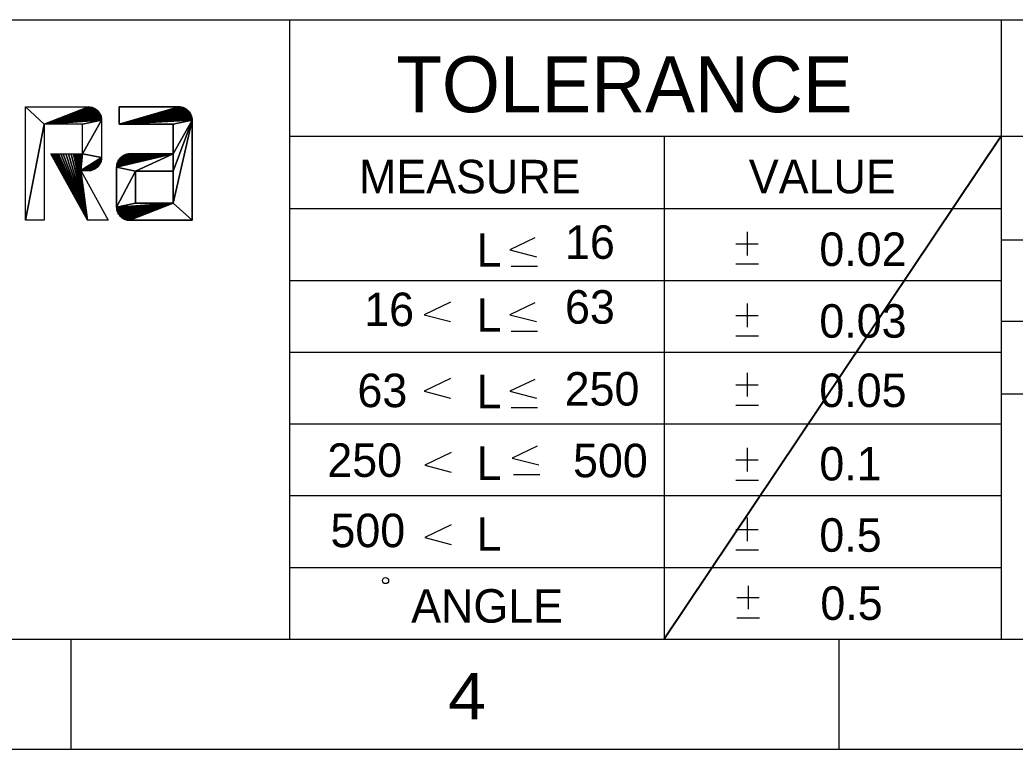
# Model space of a CAD drawing. Header units: millimetres. Extents: x 31 to 895, y 298 to 910.
# Drawn here: x 575.4 to 674.1, y 305.4 to 377.7 of the extents above; entities that cross this region are included whole.
import ezdxf

# ---------------------------------------------------------------- set-up
doc = ezdxf.new("R2010")
doc.units = ezdxf.units.MM
doc.styles.add('SLDTEXTSTYLE0', font='TXT', dxfattribs={"width": 1.1})
doc.styles.add('SLDTEXTSTYLE2', font='TXT')

# ---------------------------------------------------------------- blocks, each defined once
blk = doc.blocks.new('SW_NOTE_0_26')
at = {"color": 0, "linetype": 'Continuous', "lineweight": 18, "insert": (0, 9.85), "char_height": 7.64, "attachment_point": 1, "style": 'SLDTEXTSTYLE0'}
blk.add_mtext('4', dxfattribs=at)
blk = doc.blocks.new('SW_NOTE_0_52')
at = {"color": 0, "linetype": 'Continuous', "lineweight": 18, "insert": (0, 7.14), "char_height": 5.538, "attachment_point": 1, "style": 'SLDTEXTSTYLE2'}
blk.add_mtext('500', dxfattribs=at)
blk = doc.blocks.new('SW_NOTE_0_53')
at = {"color": 0, "linetype": 'Continuous', "lineweight": 18, "insert": (0, 7.14), "char_height": 5.538, "attachment_point": 1, "style": 'SLDTEXTSTYLE2'}
blk.add_mtext('250', dxfattribs=at)
blk = doc.blocks.new('SW_NOTE_0_54')
at = {"color": 0, "linetype": 'Continuous', "lineweight": 18, "insert": (0, 7.14), "char_height": 5.538, "attachment_point": 1, "style": 'SLDTEXTSTYLE2'}
blk.add_mtext('250', dxfattribs=at)
blk = doc.blocks.new('SW_NOTE_0_55')
at = {"color": 0, "linetype": 'Continuous', "lineweight": 18, "insert": (0, 7.14), "char_height": 5.538, "attachment_point": 1, "style": 'SLDTEXTSTYLE2'}
blk.add_mtext('63', dxfattribs=at)
blk = doc.blocks.new('SW_NOTE_0_56')
at = {"color": 0, "linetype": 'Continuous', "lineweight": 18, "insert": (0, 7.14), "char_height": 5.538, "attachment_point": 1, "style": 'SLDTEXTSTYLE2'}
blk.add_mtext('63', dxfattribs=at)
blk = doc.blocks.new('SW_NOTE_0_57')
at = {"color": 0, "linetype": 'Continuous', "lineweight": 18, "insert": (0, 7.14), "char_height": 5.538, "attachment_point": 1, "style": 'SLDTEXTSTYLE2'}
blk.add_mtext('16', dxfattribs=at)
blk = doc.blocks.new('SW_NOTE_0_58')
at = {"color": 0, "linetype": 'Continuous', "lineweight": 18, "insert": (0, 7.14), "char_height": 5.54, "attachment_point": 1, "style": 'SLDTEXTSTYLE2'}
blk.add_mtext('L', dxfattribs=at)
blk = doc.blocks.new('SW_NOTE_0_59')
at = {"color": 0, "linetype": 'Continuous', "lineweight": 18, "insert": (0, 7.14), "char_height": 5.538, "attachment_point": 1, "style": 'SLDTEXTSTYLE2'}
blk.add_mtext('16', dxfattribs=at)
blk = doc.blocks.new('SW_NOTE_0_60')
at = {"color": 0, "linetype": 'Continuous', "lineweight": 18, "insert": (0, 7.14), "char_height": 5.54, "attachment_point": 1, "style": 'SLDTEXTSTYLE2'}
blk.add_mtext('L', dxfattribs=at)
blk = doc.blocks.new('SW_NOTE_0_61')
at = {"color": 0, "linetype": 'Continuous', "lineweight": 18, "insert": (0, 7.14), "char_height": 5.538, "attachment_point": 1, "style": 'SLDTEXTSTYLE2'}
blk.add_mtext('VALUE', dxfattribs=at)
blk = doc.blocks.new('SW_NOTE_0_62')
at = {"color": 0, "linetype": 'Continuous', "lineweight": 18, "insert": (0, 7.14), "char_height": 5.538, "attachment_point": 1, "style": 'SLDTEXTSTYLE2'}
blk.add_mtext('500', dxfattribs=at)
blk = doc.blocks.new('SW_NOTE_0_63')
at = {"color": 0, "linetype": 'Continuous', "lineweight": 18, "insert": (0, 7.14), "char_height": 5.538, "attachment_point": 1, "style": 'SLDTEXTSTYLE2'}
blk.add_mtext('ANGLE', dxfattribs=at)
blk = doc.blocks.new('SW_NOTE_0_64')
at = {"color": 0, "linetype": 'Continuous', "lineweight": 18, "insert": (0, 7.14), "char_height": 5.538, "attachment_point": 1, "style": 'SLDTEXTSTYLE2'}
blk.add_mtext('MEASURE', dxfattribs=at)
blk = doc.blocks.new('SW_NOTE_0_65')
at = {"color": 0, "linetype": 'Continuous', "lineweight": 18, "insert": (0, 11.9), "char_height": 9.23, "attachment_point": 1, "style": 'SLDTEXTSTYLE2'}
blk.add_mtext('TOLERANCE', dxfattribs=at)
blk = doc.blocks.new('SW_NOTE_0_72')
at = {"color": 0, "linetype": 'Continuous', "lineweight": 18, "insert": (0, 7.14), "char_height": 5.54, "attachment_point": 1, "style": 'SLDTEXTSTYLE2'}
blk.add_mtext('L', dxfattribs=at)
blk = doc.blocks.new('SW_NOTE_0_73')
at = {"color": 0, "linetype": 'Continuous', "lineweight": 18, "insert": (0, 7.14), "char_height": 5.54, "attachment_point": 1, "style": 'SLDTEXTSTYLE2'}
blk.add_mtext('L', dxfattribs=at)
blk = doc.blocks.new('SW_NOTE_0_74')
at = {"color": 0, "linetype": 'Continuous', "lineweight": 18, "insert": (0, 7.14), "char_height": 5.54, "attachment_point": 1, "style": 'SLDTEXTSTYLE2'}
blk.add_mtext('L', dxfattribs=at)
blk = doc.blocks.new('SW_NOTE_0_75')
at = {"color": 0, "linetype": 'Continuous', "lineweight": 18, "insert": (0, 7.14), "char_height": 5.538, "attachment_point": 1, "style": 'SLDTEXTSTYLE2'}
blk.add_mtext('0.5', dxfattribs=at)
blk = doc.blocks.new('SW_NOTE_0_76')
at = {"color": 0, "linetype": 'Continuous', "lineweight": 18, "insert": (0, 7.14), "char_height": 5.538, "attachment_point": 1, "style": 'SLDTEXTSTYLE2'}
blk.add_mtext('0.5', dxfattribs=at)
blk = doc.blocks.new('SW_NOTE_0_77')
at = {"color": 0, "linetype": 'Continuous', "lineweight": 18, "insert": (0, 7.14), "char_height": 5.538, "attachment_point": 1, "style": 'SLDTEXTSTYLE2'}
blk.add_mtext('0.1', dxfattribs=at)
blk = doc.blocks.new('SW_NOTE_0_78')
at = {"color": 0, "linetype": 'Continuous', "lineweight": 18, "insert": (0, 7.14), "char_height": 5.538, "attachment_point": 1, "style": 'SLDTEXTSTYLE2'}
blk.add_mtext('0.05', dxfattribs=at)
blk = doc.blocks.new('SW_NOTE_0_79')
at = {"color": 0, "linetype": 'Continuous', "lineweight": 18, "insert": (0, 7.14), "char_height": 5.538, "attachment_point": 1, "style": 'SLDTEXTSTYLE2'}
blk.add_mtext('0.03', dxfattribs=at)
blk = doc.blocks.new('SW_NOTE_0_80')
at = {"color": 0, "linetype": 'Continuous', "lineweight": 18, "insert": (0, 7.14), "char_height": 5.538, "attachment_point": 1, "style": 'SLDTEXTSTYLE2'}
blk.add_mtext('0.02', dxfattribs=at)
blk = doc.blocks.new('2013 Tempates-1')
at = {"color": 179, "linetype": 'Continuous', "lineweight": 18}
for p, q in [((788.33, 132.67), (1411.32, 132.67)), ((951.41, 132.67), (951.41, 30.31)), ((1069.09, 132.67), (1069.09, 30.31)), ((910.9, 115.43), (907.76, 118.28)), ((907.76, 118.28), (918.18, 118.28)), ((907.76, 99.54), (907.76, 118.28)), ((907.76, 118.28), (910.9, 115.43)), ((910.9, 115.43), (918.18, 118.28)), ((918.18, 118.28), (910.9, 115.43)), ((910.9, 115.43), (918.4, 118.27)), ((918.4, 118.27), (910.9, 115.43)), ((910.9, 115.43), (918.62, 118.24)), ((918.62, 118.24), (910.9, 115.43)), ((910.9, 115.43), (918.83, 118.18)), ((918.83, 118.18), (910.9, 115.43)), ((910.9, 115.43), (919.03, 118.11)), ((919.03, 118.11), (910.9, 115.43)), ((910.9, 115.43), (919.22, 118.02)), ((919.22, 118.02), (910.9, 115.43)), ((910.9, 115.43), (919.4, 117.91)), ((919.4, 117.91), (910.9, 115.43)), ((910.9, 115.43), (919.57, 117.78)), ((919.57, 117.78), (910.9, 115.43)), ((910.9, 115.43), (919.72, 117.64)), ((919.72, 117.64), (910.9, 115.43)), ((910.9, 115.43), (919.86, 117.49)), ((919.86, 117.49), (910.9, 115.43)), ((910.9, 115.43), (919.99, 117.32)), ((919.99, 117.32), (910.9, 115.43)), ((910.9, 115.43), (920.1, 117.14)), ((920.1, 117.14), (910.9, 115.43)), ((910.9, 115.43), (920.19, 116.95)), ((920.19, 116.95), (910.9, 115.43)), ((918.18, 118.28), (918.4, 118.27)), ((918.4, 118.27), (918.62, 118.24)), ((918.62, 118.24), (918.83, 118.18)), ((918.83, 118.18), (919.03, 118.11)), ((919.03, 118.11), (919.22, 118.02)), ((919.22, 118.02), (919.4, 117.91)), ((919.4, 117.91), (919.57, 117.78)), ((919.57, 117.78), (919.72, 117.64)), ((919.72, 117.64), (919.86, 117.49)), ((919.86, 117.49), (919.99, 117.32)), ((919.99, 117.32), (920.1, 117.14)), ((920.1, 117.14), (920.19, 116.95)), ((920.19, 116.95), (920.27, 116.74)), ((923.25, 115.43), (933.15, 118.28)), ((923.25, 115.43), (923.25, 118.28)), ((923.25, 118.28), (933.15, 118.28)), ((933.15, 118.28), (923.25, 115.43)), ((923.25, 115.43), (933.38, 118.27)), ((933.38, 118.27), (923.25, 115.43)), ((923.25, 115.43), (933.59, 118.24)), ((933.59, 118.24), (923.25, 115.43)), ((923.25, 115.43), (933.8, 118.18)), ((933.8, 118.18), (923.25, 115.43)), ((923.25, 115.43), (934, 118.11)), ((934, 118.11), (923.25, 115.43)), ((923.25, 115.43), (934.2, 118.02)), ((934.2, 118.02), (923.25, 115.43)), ((923.25, 115.43), (934.38, 117.91)), ((934.38, 117.91), (923.25, 115.43)), ((923.25, 115.43), (934.54, 117.78)), ((934.54, 117.78), (923.25, 115.43)), ((923.25, 115.43), (934.7, 117.64)), ((934.7, 117.64), (923.25, 115.43)), ((923.25, 115.43), (934.84, 117.49)), ((934.84, 117.49), (923.25, 115.43)), ((923.25, 115.43), (934.97, 117.32)), ((934.97, 117.32), (923.25, 115.43)), ((923.25, 115.43), (935.08, 117.14)), ((935.08, 117.14), (923.25, 115.43)), ((923.25, 115.43), (935.17, 116.95)), ((935.17, 116.95), (923.25, 115.43)), ((933.15, 118.28), (933.38, 118.27)), ((933.38, 118.27), (933.59, 118.24)), ((933.59, 118.24), (933.8, 118.18)), ((933.8, 118.18), (934, 118.11)), ((934, 118.11), (934.2, 118.02)), ((934.2, 118.02), (934.38, 117.91)), ((934.38, 117.91), (934.54, 117.78)), ((934.54, 117.78), (934.7, 117.64)), ((934.7, 117.64), (934.84, 117.49)), ((934.84, 117.49), (934.97, 117.32)), ((934.97, 117.32), (935.08, 117.14)), ((935.08, 117.14), (935.17, 116.95)), ((935.17, 116.95), (935.24, 116.74)), ((910.9, 115.43), (907.76, 99.54)), ((907.76, 99.54), (910.9, 115.43)), ((910.9, 115.43), (920.27, 116.74)), ((920.27, 116.74), (910.9, 115.43)), ((910.9, 115.43), (920.32, 116.54)), ((920.32, 116.54), (910.9, 115.43)), ((910.9, 115.43), (920.35, 116.32)), ((920.35, 116.32), (910.9, 115.43)), ((910.9, 115.43), (920.36, 116.09)), ((920.36, 116.09), (910.9, 115.43)), ((917.23, 115.43), (910.9, 115.43)), ((910.9, 115.43), (910.9, 99.54)), ((920.36, 116.09), (917.23, 115.43)), ((917.23, 115.43), (920.36, 116.09)), ((920.36, 116.09), (917.23, 110.52)), ((917.23, 110.52), (920.36, 116.09)), ((917.23, 110.52), (917.23, 115.43)), ((920.27, 116.74), (920.32, 116.54)), ((920.32, 116.54), (920.35, 116.32)), ((920.35, 116.32), (920.36, 116.09)), ((920.36, 116.09), (920.36, 109.94)), ((923.25, 115.43), (935.24, 116.74)), ((935.24, 116.74), (923.25, 115.43)), ((923.25, 115.43), (935.3, 116.54)), ((935.3, 116.54), (923.25, 115.43)), ((923.25, 115.43), (935.33, 116.32)), ((935.33, 116.32), (923.25, 115.43)), ((935.34, 116.09), (923.25, 115.43)), ((923.25, 115.43), (935.34, 116.09)), ((932.2, 115.43), (923.25, 115.43)), ((935.34, 116.09), (932.2, 115.43)), ((932.2, 115.43), (935.34, 116.09)), ((935.34, 116.09), (932.2, 110.52)), ((932.2, 110.52), (935.34, 116.09)), ((935.34, 116.09), (932.2, 107.67)), ((932.2, 107.67), (935.34, 116.09)), ((935.34, 116.09), (932.2, 102.39)), ((932.2, 102.39), (935.34, 116.09)), ((932.2, 110.52), (932.2, 115.43)), ((935.24, 116.74), (935.3, 116.54)), ((935.3, 116.54), (935.33, 116.32)), ((935.33, 116.32), (935.34, 116.09)), ((935.34, 116.09), (935.34, 99.54)), ((951.41, 113.46), (1264.11, 113.46)), ((1013.37, 113.46), (1013.37, 30.31)), ((918.02, 99.54), (911.95, 110.52)), ((911.95, 110.52), (911.96, 110.52)), ((918.02, 99.54), (911.96, 110.52)), ((911.96, 110.52), (912.01, 110.52)), ((911.96, 110.52), (918.02, 99.54)), ((918.02, 99.54), (912.01, 110.52)), ((912.01, 110.52), (912.08, 110.52)), ((912.01, 110.52), (918.02, 99.54)), ((918.02, 99.54), (912.08, 110.52)), ((912.08, 110.52), (912.19, 110.52)), ((912.08, 110.52), (918.02, 99.54)), ((918.02, 99.54), (912.19, 110.52)), ((912.19, 110.52), (912.31, 110.52)), ((912.19, 110.52), (918.02, 99.54)), ((918.02, 99.54), (912.31, 110.52)), ((912.31, 110.52), (912.5, 110.52)), ((912.31, 110.52), (918.02, 99.54)), ((918.02, 99.54), (912.5, 110.52)), ((912.5, 110.52), (912.73, 110.52)), ((912.5, 110.52), (918.02, 99.54)), ((918.02, 99.54), (912.73, 110.52)), ((912.73, 110.52), (912.97, 110.52)), ((912.73, 110.52), (918.02, 99.54)), ((918.02, 99.54), (912.97, 110.52)), ((912.97, 110.52), (913.24, 110.52)), ((912.97, 110.52), (918.02, 99.54)), ((918.02, 99.54), (913.24, 110.52)), ((913.24, 110.52), (913.63, 110.52)), ((913.24, 110.52), (918.02, 99.54)), ((918.02, 99.54), (913.63, 110.52)), ((913.63, 110.52), (914.04, 110.52)), ((913.63, 110.52), (918.02, 99.54)), ((918.02, 99.54), (914.04, 110.52)), ((914.04, 110.52), (914.47, 110.52)), ((914.04, 110.52), (918.02, 99.54)), ((918.02, 99.54), (914.47, 110.52)), ((914.47, 110.52), (914.89, 110.52)), ((914.47, 110.52), (918.02, 99.54)), ((918.02, 99.54), (914.89, 110.52)), ((914.89, 110.52), (915.31, 110.52)), ((914.89, 110.52), (918.02, 99.54)), ((918.02, 99.54), (915.31, 110.52)), ((915.31, 110.52), (915.72, 110.52)), ((915.31, 110.52), (918.02, 99.54)), ((918.02, 99.54), (915.72, 110.52)), ((915.72, 110.52), (916, 110.52)), ((915.72, 110.52), (918.02, 99.54)), ((918.02, 99.54), (916, 110.52)), ((916, 110.52), (916.27, 110.52)), ((916, 110.52), (918.02, 99.54)), ((918.02, 99.54), (916.27, 110.52)), ((916.27, 110.52), (916.51, 110.52)), ((916.27, 110.52), (918.02, 99.54)), ((916.91, 107.75), (916.51, 110.52)), ((916.51, 110.52), (916.72, 110.52)), ((918.02, 99.54), (916.51, 110.52)), ((916.51, 110.52), (916.91, 107.75)), ((916.51, 110.52), (918.02, 99.54)), ((916.91, 107.75), (916.72, 110.52)), ((916.72, 110.52), (916.87, 110.52)), ((916.72, 110.52), (916.91, 107.75)), ((916.91, 107.75), (916.87, 110.52)), ((916.87, 110.52), (917, 110.52)), ((916.87, 110.52), (916.91, 107.75)), ((916.91, 107.75), (917.23, 110.52)), ((917.23, 110.52), (916.91, 107.75)), ((916.91, 107.75), (917.18, 110.52)), ((917.18, 110.52), (916.91, 107.75)), ((916.91, 107.75), (917.1, 110.52)), ((917.1, 110.52), (916.91, 107.75)), ((916.91, 107.75), (917, 110.52)), ((917, 110.52), (916.91, 107.75)), ((917, 110.52), (917.1, 110.52)), ((917.1, 110.52), (917.18, 110.52)), ((917.18, 110.52), (917.23, 110.52)), ((920.36, 109.94), (917.23, 110.52)), ((917.23, 110.52), (920.36, 109.94)), ((932.2, 110.52), (922.86, 108.33)), ((922.86, 108.33), (932.2, 110.52)), ((932.2, 110.52), (922.87, 108.56)), ((922.87, 108.56), (932.2, 110.52)), ((932.2, 110.52), (922.91, 108.77)), ((922.91, 108.77), (932.2, 110.52)), ((932.2, 110.52), (922.96, 108.98)), ((922.96, 108.98), (932.2, 110.52)), ((932.2, 110.52), (923.03, 109.18)), ((923.03, 109.18), (932.2, 110.52)), ((932.2, 110.52), (923.13, 109.37)), ((923.13, 109.37), (932.2, 110.52)), ((932.2, 110.52), (923.24, 109.56)), ((923.24, 109.56), (932.2, 110.52)), ((932.2, 110.52), (923.36, 109.72)), ((923.36, 109.72), (932.2, 110.52)), ((932.2, 110.52), (923.5, 109.88)), ((923.5, 109.88), (932.2, 110.52)), ((932.2, 110.52), (923.66, 110.02)), ((923.66, 110.02), (932.2, 110.52)), ((932.2, 110.52), (923.83, 110.15)), ((923.83, 110.15), (932.2, 110.52)), ((923.83, 110.15), (924.01, 110.26)), ((932.2, 110.52), (924.01, 110.26)), ((924.01, 110.26), (932.2, 110.52)), ((924.01, 110.26), (924.2, 110.35)), ((932.2, 110.52), (924.2, 110.35)), ((924.2, 110.35), (932.2, 110.52)), ((924.2, 110.35), (924.4, 110.42)), ((932.2, 110.52), (924.4, 110.42)), ((924.4, 110.42), (932.2, 110.52)), ((924.4, 110.42), (924.61, 110.47)), ((932.2, 110.52), (924.61, 110.47)), ((924.61, 110.47), (932.2, 110.52)), ((924.61, 110.47), (924.83, 110.51)), ((924.83, 110.51), (925.05, 110.52)), ((932.2, 110.52), (924.83, 110.51)), ((924.83, 110.51), (932.2, 110.52)), ((925.05, 110.52), (932.2, 110.52)), ((932.2, 110.52), (926, 107.67)), ((926, 107.67), (932.2, 110.52)), ((932.2, 107.67), (932.2, 110.52)), ((932.2, 110.52), (932.2, 107.67)), ((920.36, 109.94), (916.91, 107.75)), ((916.91, 107.75), (920.36, 109.94)), ((916.91, 107.75), (920.35, 109.71)), ((920.35, 109.71), (916.91, 107.75)), ((916.91, 107.75), (920.32, 109.5)), ((920.32, 109.5), (916.91, 107.75)), ((916.91, 107.75), (920.27, 109.29)), ((920.27, 109.29), (916.91, 107.75)), ((916.91, 107.75), (920.19, 109.09)), ((920.19, 109.09), (916.91, 107.75)), ((916.91, 107.75), (920.1, 108.9)), ((920.1, 108.9), (916.91, 107.75)), ((916.91, 107.75), (919.99, 108.72)), ((919.99, 108.72), (916.91, 107.75)), ((919.99, 108.72), (919.86, 108.55)), ((920.1, 108.9), (919.99, 108.72)), ((920.19, 109.09), (920.1, 108.9)), ((920.27, 109.29), (920.19, 109.09)), ((920.32, 109.5), (920.27, 109.29)), ((920.35, 109.71), (920.32, 109.5)), ((920.36, 109.94), (920.35, 109.71)), ((922.87, 108.56), (922.91, 108.77)), ((922.91, 108.77), (922.96, 108.98)), ((922.96, 108.98), (923.03, 109.18)), ((923.03, 109.18), (923.13, 109.37)), ((923.13, 109.37), (923.24, 109.56)), ((923.24, 109.56), (923.36, 109.72)), ((923.36, 109.72), (923.5, 109.88)), ((923.5, 109.88), (923.66, 110.02)), ((923.66, 110.02), (923.83, 110.15)), ((916.91, 107.75), (919.86, 108.55)), ((919.86, 108.55), (916.91, 107.75)), ((916.91, 107.75), (919.72, 108.39)), ((919.72, 108.39), (916.91, 107.75)), ((916.91, 107.75), (919.57, 108.25)), ((919.57, 108.25), (916.91, 107.75)), ((916.91, 107.75), (919.4, 108.12)), ((919.4, 108.12), (916.91, 107.75)), ((916.91, 107.75), (919.22, 108.01)), ((919.22, 108.01), (916.91, 107.75)), ((916.91, 107.75), (919.03, 107.92)), ((919.03, 107.92), (916.91, 107.75)), ((916.91, 107.75), (918.83, 107.85)), ((918.83, 107.85), (916.91, 107.75)), ((916.91, 107.75), (918.62, 107.8)), ((918.62, 107.8), (916.91, 107.75)), ((918.4, 107.76), (916.91, 107.75)), ((916.91, 107.75), (918.4, 107.76)), ((916.91, 107.75), (918.02, 99.54)), ((916.98, 107.75), (916.91, 107.75)), ((916.91, 107.75), (921.46, 99.54)), ((918.02, 99.54), (916.91, 107.75)), ((918.4, 107.76), (916.98, 107.75)), ((916.98, 107.75), (918.4, 107.76)), ((917.05, 107.75), (916.98, 107.75)), ((918.4, 107.76), (917.05, 107.75)), ((917.05, 107.75), (918.4, 107.76)), ((917.14, 107.75), (917.05, 107.75)), ((918.4, 107.76), (917.14, 107.75)), ((917.14, 107.75), (918.4, 107.76)), ((917.22, 107.75), (917.14, 107.75)), ((918.4, 107.76), (917.22, 107.75)), ((917.22, 107.75), (918.4, 107.76)), ((917.32, 107.75), (917.22, 107.75)), ((918.4, 107.76), (917.32, 107.75)), ((917.32, 107.75), (918.4, 107.76)), ((917.41, 107.75), (917.32, 107.75)), ((918.4, 107.76), (917.41, 107.75)), ((917.41, 107.75), (918.4, 107.76)), ((917.55, 107.75), (917.41, 107.75)), ((918.4, 107.76), (917.55, 107.75)), ((917.55, 107.75), (918.4, 107.76)), ((917.69, 107.75), (917.55, 107.75)), ((918.4, 107.76), (917.69, 107.75)), ((917.69, 107.75), (918.4, 107.76)), ((917.77, 107.75), (917.69, 107.75)), ((918.4, 107.76), (917.77, 107.75)), ((917.77, 107.75), (918.4, 107.76)), ((917.86, 107.75), (917.77, 107.75)), ((918.4, 107.76), (917.86, 107.75)), ((917.86, 107.75), (918.4, 107.76)), ((917.93, 107.75), (917.86, 107.75)), ((918.4, 107.76), (917.93, 107.75)), ((917.93, 107.75), (918.4, 107.76)), ((917.99, 107.75), (917.93, 107.75)), ((918.4, 107.76), (917.99, 107.75)), ((917.99, 107.75), (918.4, 107.76)), ((918.03, 107.75), (917.99, 107.75)), ((918.4, 107.76), (918.03, 107.75)), ((918.03, 107.75), (918.4, 107.76)), ((918.07, 107.75), (918.03, 107.75)), ((918.4, 107.76), (918.07, 107.75)), ((918.07, 107.75), (918.4, 107.76)), ((918.11, 107.75), (918.07, 107.75)), ((918.4, 107.76), (918.11, 107.75)), ((918.11, 107.75), (918.4, 107.76)), ((918.14, 107.75), (918.11, 107.75)), ((918.4, 107.76), (918.14, 107.75)), ((918.14, 107.75), (918.4, 107.76)), ((918.16, 107.75), (918.14, 107.75)), ((918.4, 107.76), (918.16, 107.75)), ((918.16, 107.75), (918.4, 107.76)), ((918.17, 107.75), (918.16, 107.75)), ((918.4, 107.76), (918.17, 107.75)), ((918.17, 107.75), (918.4, 107.76)), ((918.18, 107.75), (918.17, 107.75)), ((918.4, 107.76), (918.18, 107.75)), ((918.62, 107.8), (918.4, 107.76)), ((918.83, 107.85), (918.62, 107.8)), ((919.03, 107.92), (918.83, 107.85)), ((919.22, 108.01), (919.03, 107.92)), ((919.4, 108.12), (919.22, 108.01)), ((919.57, 108.25), (919.4, 108.12)), ((919.72, 108.39), (919.57, 108.25)), ((919.86, 108.55), (919.72, 108.39)), ((922.86, 108.33), (922.87, 108.56)), ((926, 107.67), (922.86, 108.33)), ((922.86, 101.73), (922.86, 108.33)), ((922.86, 108.33), (926, 107.67)), ((922.86, 101.73), (926, 107.67)), ((926, 107.67), (922.86, 101.73)), ((932.2, 107.67), (926, 107.67)), ((926, 107.67), (926, 102.39)), ((932.2, 102.39), (932.2, 107.67)), ((932.2, 102.39), (922.86, 101.73)), ((922.86, 101.73), (926, 102.39)), ((926, 102.39), (922.86, 101.73)), ((922.86, 101.73), (932.2, 102.39)), ((932.2, 102.39), (922.87, 101.5)), ((922.87, 101.5), (932.2, 102.39)), ((932.2, 102.39), (922.91, 101.28)), ((922.91, 101.28), (932.2, 102.39)), ((932.2, 102.39), (922.96, 101.08)), ((922.96, 101.08), (932.2, 102.39)), ((932.2, 102.39), (923.03, 100.87)), ((923.03, 100.87), (932.2, 102.39)), ((932.2, 102.39), (923.13, 100.68)), ((923.13, 100.68), (932.2, 102.39)), ((932.2, 102.39), (923.24, 100.5)), ((923.24, 100.5), (932.2, 102.39)), ((932.2, 102.39), (923.36, 100.33)), ((923.36, 100.33), (932.2, 102.39)), ((932.2, 102.39), (923.5, 100.18)), ((923.5, 100.18), (932.2, 102.39)), ((932.2, 102.39), (923.66, 100.04)), ((923.66, 100.04), (932.2, 102.39)), ((932.2, 102.39), (923.83, 99.91)), ((923.83, 99.91), (932.2, 102.39)), ((932.2, 102.39), (924.01, 99.8)), ((924.01, 99.8), (932.2, 102.39)), ((932.2, 102.39), (924.2, 99.71)), ((924.2, 99.71), (932.2, 102.39)), ((932.2, 102.39), (924.4, 99.64)), ((924.4, 99.64), (932.2, 102.39)), ((932.2, 102.39), (924.61, 99.58)), ((924.61, 99.58), (932.2, 102.39)), ((932.2, 102.39), (924.83, 99.55)), ((924.83, 99.55), (932.2, 102.39)), ((932.2, 102.39), (925.05, 99.54)), ((925.05, 99.54), (932.2, 102.39)), ((926, 102.39), (932.2, 102.39)), ((935.34, 99.54), (932.2, 102.39)), ((932.2, 102.39), (935.34, 99.54)), ((922.87, 101.5), (922.86, 101.73)), ((922.91, 101.28), (922.87, 101.5)), ((922.96, 101.08), (922.91, 101.28)), ((923.03, 100.87), (922.96, 101.08)), ((923.13, 100.68), (923.03, 100.87)), ((923.24, 100.5), (923.13, 100.68)), ((923.36, 100.33), (923.24, 100.5)), ((951.41, 101.47), (1069.09, 101.47)), ((910.9, 99.54), (907.76, 99.54)), ((921.46, 99.54), (918.02, 99.54)), ((923.5, 100.18), (923.36, 100.33)), ((923.66, 100.04), (923.5, 100.18)), ((923.83, 99.91), (923.66, 100.04)), ((924.01, 99.8), (923.83, 99.91)), ((924.2, 99.71), (924.01, 99.8)), ((924.4, 99.64), (924.2, 99.71)), ((924.61, 99.58), (924.4, 99.64)), ((924.83, 99.55), (924.61, 99.58)), ((925.05, 99.54), (924.83, 99.55)), ((935.34, 99.54), (925.05, 99.54)), ((1027.08, 97.62), (1027.08, 93.74)), ((991.99, 96.62), (987.89, 94.66)), ((1025.21, 95.68), (1028.94, 95.68)), ((1069.09, 96.34), (1411.18, 96.34)), ((987.89, 94.66), (992.28, 93.52)), ((1025.22, 92.32), (1028.98, 92.32)), ((988.11, 91.97), (992.45, 91.97)), ((951.41, 89.61), (1069.09, 89.61)), ((978.05, 86.03), (973.68, 83.94)), ((991.99, 85.9), (987.89, 83.93)), ((1027.08, 85.77), (1027.08, 81.89)), ((973.68, 83.94), (978.07, 82.8)), ((987.89, 83.93), (992.28, 82.8)), ((1025.21, 83.83), (1028.94, 83.83)), ((1069.09, 82.85), (1411.18, 82.85)), ((988.11, 81.24), (992.45, 81.24)), ((1025.22, 80.46), (1028.98, 80.46)), ((951.41, 77.75), (1069.09, 77.75)), ((1027.08, 74.3), (1027.08, 70.42)), ((978.05, 73.37), (973.68, 71.28)), ((991.99, 73.24), (987.89, 71.28)), ((973.68, 71.28), (978.07, 70.14)), ((987.89, 71.28), (992.28, 70.14)), ((1025.21, 72.36), (1028.94, 72.36)), ((1322.7, 70.78), (1069.09, 70.78)), ((988.11, 68.59), (992.45, 68.59)), ((1025.22, 69), (1028.98, 69)), ((951.41, 65.89), (1069.09, 65.89)), ((978.16, 61.14), (973.79, 59.05)), ((992.36, 62.19), (988.25, 60.23)), ((1027.08, 61.91), (1027.08, 58.03)), ((988.25, 60.23), (992.64, 59.09)), ((1025.21, 59.97), (1028.94, 59.97)), ((973.79, 59.05), (978.19, 57.91)), ((988.47, 57.54), (992.81, 57.54)), ((1025.22, 56.6), (1028.98, 56.6)), ((951.41, 54.03), (1069.09, 54.03)), ((1027.08, 50.39), (1027.08, 46.51)), ((978.16, 49.19), (973.79, 47.1)), ((1025.21, 48.45), (1028.94, 48.45)), ((973.79, 47.1), (978.19, 45.96)), ((1025.22, 45.08), (1028.98, 45.08)), ((951.41, 42.17), (1069.09, 42.17)), ((1027.25, 39.11), (1027.25, 35.23)), ((1025.39, 37.17), (1029.11, 37.17)), ((1025.4, 33.81), (1029.16, 33.81)), ((823.26, 30.31), (1411.18, 30.31)), ((951.41, 30.31), (964.13, 30.31)), ((964.13, 30.31), (1116.86, 30.31)), ((1019.23, 30.31), (1411.18, 30.31))]:
    blk.add_line(p, q, dxfattribs=at)
at = {"color": 7, "linetype": 'Continuous', "lineweight": 18}
for p, q in [((907.76, 99.54), (907.76, 118.28)), ((907.76, 118.28), (918.18, 118.28)), ((918.18, 118.28), (918.23, 118.28)), ((918.23, 118.28), (918.28, 118.28)), ((918.28, 118.28), (918.33, 118.28)), ((918.33, 118.28), (918.38, 118.27)), ((918.38, 118.27), (918.44, 118.27)), ((918.44, 118.27), (918.49, 118.26)), ((918.49, 118.26), (918.54, 118.25)), ((918.54, 118.25), (918.59, 118.24)), ((918.59, 118.24), (918.64, 118.23)), ((918.64, 118.23), (918.69, 118.22)), ((918.69, 118.22), (918.73, 118.21)), ((918.73, 118.21), (918.78, 118.2)), ((918.78, 118.2), (918.83, 118.18)), ((918.83, 118.18), (918.88, 118.17)), ((918.88, 118.17), (918.92, 118.15)), ((918.92, 118.15), (918.97, 118.13)), ((918.97, 118.13), (919.02, 118.11)), ((919.02, 118.11), (919.06, 118.09)), ((919.06, 118.09), (919.11, 118.07)), ((919.11, 118.07), (919.15, 118.05)), ((919.15, 118.05), (919.2, 118.03)), ((919.2, 118.03), (919.24, 118.01)), ((919.24, 118.01), (919.28, 117.98)), ((919.28, 117.98), (919.32, 117.96)), ((919.32, 117.96), (919.36, 117.93)), ((919.36, 117.93), (919.4, 117.9)), ((919.4, 117.9), (919.44, 117.88)), ((919.44, 117.88), (919.48, 117.85)), ((919.48, 117.85), (919.52, 117.82)), ((919.52, 117.82), (919.56, 117.79)), ((919.56, 117.79), (919.6, 117.76)), ((919.6, 117.76), (919.64, 117.72)), ((919.64, 117.72), (919.67, 117.69)), ((919.67, 117.69), (919.71, 117.66)), ((919.71, 117.66), (919.74, 117.62)), ((919.74, 117.62), (919.77, 117.59)), ((919.77, 117.59), (919.81, 117.55)), ((919.81, 117.55), (919.84, 117.52)), ((919.84, 117.52), (919.87, 117.48)), ((919.87, 117.48), (919.9, 117.44)), ((919.9, 117.44), (919.93, 117.4)), ((919.93, 117.4), (919.96, 117.36)), ((919.96, 117.36), (919.99, 117.32)), ((919.99, 117.32), (920.01, 117.28)), ((920.01, 117.28), (920.04, 117.24)), ((920.04, 117.24), (920.07, 117.2)), ((920.07, 117.2), (920.09, 117.16)), ((920.09, 117.16), (920.11, 117.11)), ((920.11, 117.11), (920.14, 117.07)), ((920.14, 117.07), (920.16, 117.02)), ((920.16, 117.02), (920.18, 116.98)), ((920.18, 116.98), (920.2, 116.93)), ((920.2, 116.93), (920.22, 116.89)), ((920.22, 116.89), (920.23, 116.84)), ((920.23, 116.84), (920.25, 116.8)), ((933.15, 118.28), (923.25, 118.28)), ((923.25, 118.28), (923.25, 115.43)), ((933.21, 118.28), (933.15, 118.28)), ((933.26, 118.28), (933.21, 118.28)), ((933.31, 118.28), (933.26, 118.28)), ((933.36, 118.27), (933.31, 118.28)), ((933.41, 118.27), (933.36, 118.27)), ((933.46, 118.26), (933.41, 118.27)), ((933.51, 118.25), (933.46, 118.26)), ((933.56, 118.24), (933.51, 118.25)), ((933.61, 118.23), (933.56, 118.24)), ((933.66, 118.22), (933.61, 118.23)), ((933.71, 118.21), (933.66, 118.22)), ((933.76, 118.2), (933.71, 118.21)), ((933.81, 118.18), (933.76, 118.2)), ((933.85, 118.17), (933.81, 118.18)), ((933.9, 118.15), (933.85, 118.17)), ((933.95, 118.13), (933.9, 118.15)), ((933.99, 118.11), (933.95, 118.13)), ((934.04, 118.09), (933.99, 118.11)), ((934.08, 118.07), (934.04, 118.09)), ((934.13, 118.05), (934.08, 118.07)), ((934.17, 118.03), (934.13, 118.05)), ((934.21, 118.01), (934.17, 118.03)), ((934.26, 117.98), (934.21, 118.01)), ((934.3, 117.96), (934.26, 117.98)), ((934.34, 117.93), (934.3, 117.96)), ((934.38, 117.9), (934.34, 117.93)), ((934.42, 117.88), (934.38, 117.9)), ((934.46, 117.85), (934.42, 117.88)), ((934.5, 117.82), (934.46, 117.85)), ((934.54, 117.79), (934.5, 117.82)), ((934.58, 117.76), (934.54, 117.79)), ((934.61, 117.72), (934.58, 117.76)), ((934.65, 117.69), (934.61, 117.72)), ((934.68, 117.66), (934.65, 117.69)), ((934.72, 117.62), (934.68, 117.66)), ((934.75, 117.59), (934.72, 117.62)), ((934.78, 117.55), (934.75, 117.59)), ((934.82, 117.52), (934.78, 117.55)), ((934.85, 117.48), (934.82, 117.52)), ((934.88, 117.44), (934.85, 117.48)), ((934.91, 117.4), (934.88, 117.44)), ((934.94, 117.36), (934.91, 117.4)), ((934.96, 117.32), (934.94, 117.36)), ((934.99, 117.28), (934.96, 117.32)), ((935.02, 117.24), (934.99, 117.28)), ((935.04, 117.2), (935.02, 117.24)), ((935.07, 117.16), (935.04, 117.2)), ((935.09, 117.11), (935.07, 117.16)), ((935.11, 117.07), (935.09, 117.11)), ((935.13, 117.02), (935.11, 117.07)), ((935.15, 116.98), (935.13, 117.02)), ((935.17, 116.93), (935.15, 116.98)), ((935.19, 116.89), (935.17, 116.93)), ((935.21, 116.84), (935.19, 116.89)), ((935.23, 116.8), (935.21, 116.84)), ((917.23, 115.43), (910.9, 115.43)), ((910.9, 115.43), (910.9, 99.54)), ((917.23, 110.52), (917.23, 115.43)), ((920.25, 116.8), (920.26, 116.75)), ((920.26, 116.75), (920.28, 116.7)), ((920.28, 116.7), (920.29, 116.65)), ((920.29, 116.65), (920.3, 116.6)), ((920.3, 116.6), (920.32, 116.55)), ((920.32, 116.55), (920.33, 116.5)), ((920.33, 116.5), (920.33, 116.45)), ((920.33, 116.45), (920.34, 116.4)), ((920.34, 116.4), (920.35, 116.35)), ((920.35, 116.35), (920.35, 116.3)), ((920.35, 116.3), (920.36, 116.25)), ((920.36, 116.25), (920.36, 116.2)), ((920.36, 116.2), (920.36, 116.15)), ((920.36, 116.15), (920.36, 116.09)), ((920.36, 116.09), (920.36, 109.94)), ((923.25, 115.43), (932.2, 115.43)), ((932.2, 115.43), (932.2, 110.52)), ((935.24, 116.75), (935.23, 116.8)), ((935.26, 116.7), (935.24, 116.75)), ((935.27, 116.65), (935.26, 116.7)), ((935.28, 116.6), (935.27, 116.65)), ((935.29, 116.55), (935.28, 116.6)), ((935.3, 116.5), (935.29, 116.55)), ((935.31, 116.45), (935.3, 116.5)), ((935.32, 116.4), (935.31, 116.45)), ((935.33, 116.35), (935.32, 116.4)), ((935.33, 116.3), (935.33, 116.35)), ((935.33, 116.25), (935.33, 116.3)), ((935.34, 116.2), (935.33, 116.25)), ((935.34, 116.15), (935.34, 116.2)), ((935.34, 116.09), (935.34, 116.15)), ((935.34, 99.54), (935.34, 116.09)), ((918.02, 99.54), (911.95, 110.52)), ((911.95, 110.52), (911.95, 110.52)), ((911.95, 110.52), (911.95, 110.52)), ((911.95, 110.52), (911.96, 110.52)), ((911.96, 110.52), (911.97, 110.52)), ((911.97, 110.52), (911.98, 110.52)), ((911.98, 110.52), (911.99, 110.52)), ((911.99, 110.52), (912.01, 110.52)), ((912.01, 110.52), (912.02, 110.52)), ((912.02, 110.52), (912.04, 110.52)), ((912.04, 110.52), (912.07, 110.52)), ((912.07, 110.52), (912.09, 110.52)), ((912.09, 110.52), (912.12, 110.52)), ((912.12, 110.52), (912.14, 110.52)), ((912.14, 110.52), (912.17, 110.52)), ((912.17, 110.52), (912.21, 110.52)), ((912.21, 110.52), (912.24, 110.52)), ((912.24, 110.52), (912.28, 110.52)), ((912.28, 110.52), (912.31, 110.52)), ((912.31, 110.52), (912.37, 110.52)), ((912.37, 110.52), (912.42, 110.52)), ((912.42, 110.52), (912.48, 110.52)), ((912.48, 110.52), (912.53, 110.52)), ((912.53, 110.52), (912.6, 110.52)), ((912.6, 110.52), (912.66, 110.52)), ((912.66, 110.52), (912.73, 110.52)), ((912.73, 110.52), (912.79, 110.52)), ((912.79, 110.52), (912.86, 110.52)), ((912.86, 110.52), (912.94, 110.52)), ((912.94, 110.52), (913.01, 110.52)), ((913.01, 110.52), (913.09, 110.52)), ((913.09, 110.52), (913.16, 110.52)), ((913.16, 110.52), (913.24, 110.52)), ((913.24, 110.52), (913.39, 110.52)), ((913.39, 110.52), (913.53, 110.52)), ((913.53, 110.52), (913.68, 110.52)), ((913.68, 110.52), (913.83, 110.52)), ((913.83, 110.52), (913.99, 110.52)), ((913.99, 110.52), (914.15, 110.52)), ((914.15, 110.52), (914.31, 110.52)), ((914.31, 110.52), (914.47, 110.52)), ((914.47, 110.52), (914.65, 110.52)), ((914.65, 110.52), (914.83, 110.52)), ((914.83, 110.52), (915.01, 110.52)), ((915.01, 110.52), (915.19, 110.52)), ((915.19, 110.52), (915.37, 110.52)), ((915.37, 110.52), (915.55, 110.52)), ((915.55, 110.52), (915.72, 110.52)), ((915.72, 110.52), (915.8, 110.52)), ((915.8, 110.52), (915.89, 110.52)), ((915.89, 110.52), (915.98, 110.52)), ((915.98, 110.52), (916.06, 110.52)), ((916.06, 110.52), (916.15, 110.52)), ((916.15, 110.52), (916.23, 110.52)), ((916.23, 110.52), (916.31, 110.52)), ((916.31, 110.52), (916.38, 110.52)), ((916.38, 110.52), (916.46, 110.52)), ((916.46, 110.52), (916.53, 110.52)), ((916.53, 110.52), (916.6, 110.52)), ((916.6, 110.52), (916.66, 110.52)), ((916.66, 110.52), (916.72, 110.52)), ((916.72, 110.52), (916.77, 110.52)), ((916.77, 110.52), (916.82, 110.52)), ((916.82, 110.52), (916.86, 110.52)), ((916.86, 110.52), (916.9, 110.52)), ((916.9, 110.52), (916.94, 110.52)), ((916.94, 110.52), (916.97, 110.52)), ((916.97, 110.52), (917.01, 110.52)), ((917.01, 110.52), (917.04, 110.52)), ((917.04, 110.52), (917.07, 110.52)), ((917.07, 110.52), (917.1, 110.52)), ((917.1, 110.52), (917.12, 110.52)), ((917.12, 110.52), (917.15, 110.52)), ((917.15, 110.52), (917.17, 110.52)), ((917.17, 110.52), (917.19, 110.52)), ((917.19, 110.52), (917.2, 110.52)), ((917.2, 110.52), (917.22, 110.52)), ((917.22, 110.52), (917.23, 110.52)), ((923.99, 110.24), (923.95, 110.22)), ((924.03, 110.27), (923.99, 110.24)), ((924.07, 110.29), (924.03, 110.27)), ((924.12, 110.31), (924.07, 110.29)), ((924.16, 110.33), (924.12, 110.31)), ((924.21, 110.35), (924.16, 110.33)), ((924.26, 110.37), (924.21, 110.35)), ((924.3, 110.39), (924.26, 110.37)), ((924.35, 110.4), (924.3, 110.39)), ((924.4, 110.42), (924.35, 110.4)), ((924.44, 110.43), (924.4, 110.42)), ((924.49, 110.45), (924.44, 110.43)), ((924.54, 110.46), (924.49, 110.45)), ((924.59, 110.47), (924.54, 110.46)), ((924.64, 110.48), (924.59, 110.47)), ((924.69, 110.49), (924.64, 110.48)), ((924.74, 110.5), (924.69, 110.49)), ((924.79, 110.5), (924.74, 110.5)), ((924.84, 110.51), (924.79, 110.5)), ((924.89, 110.51), (924.84, 110.51)), ((924.94, 110.52), (924.89, 110.51)), ((925, 110.52), (924.94, 110.52)), ((925.05, 110.52), (925, 110.52)), ((932.2, 110.52), (925.05, 110.52)), ((919.93, 108.63), (919.9, 108.59)), ((919.96, 108.67), (919.93, 108.63)), ((919.99, 108.71), (919.96, 108.67)), ((920.01, 108.75), (919.99, 108.71)), ((920.04, 108.79), (920.01, 108.75)), ((920.07, 108.83), (920.04, 108.79)), ((920.09, 108.88), (920.07, 108.83)), ((920.11, 108.92), (920.09, 108.88)), ((920.14, 108.96), (920.11, 108.92)), ((920.16, 109.01), (920.14, 108.96)), ((920.18, 109.05), (920.16, 109.01)), ((920.2, 109.1), (920.18, 109.05)), ((920.22, 109.14), (920.2, 109.1)), ((920.23, 109.19), (920.22, 109.14)), ((920.25, 109.24), (920.23, 109.19)), ((920.26, 109.28), (920.25, 109.24)), ((920.28, 109.33), (920.26, 109.28)), ((920.29, 109.38), (920.28, 109.33)), ((920.3, 109.43), (920.29, 109.38)), ((920.32, 109.48), (920.3, 109.43)), ((920.33, 109.53), (920.32, 109.48)), ((920.34, 109.63), (920.33, 109.58)), ((920.33, 109.58), (920.33, 109.53)), ((920.35, 109.68), (920.34, 109.63)), ((920.36, 109.78), (920.35, 109.73)), ((920.35, 109.73), (920.35, 109.68)), ((920.36, 109.94), (920.36, 109.89)), ((920.36, 109.89), (920.36, 109.83)), ((920.36, 109.83), (920.36, 109.78)), ((922.89, 108.69), (922.88, 108.64)), ((922.88, 108.64), (922.88, 108.59)), ((922.9, 108.74), (922.89, 108.69)), ((922.91, 108.79), (922.9, 108.74)), ((922.92, 108.84), (922.91, 108.79)), ((922.93, 108.89), (922.92, 108.84)), ((922.95, 108.94), (922.93, 108.89)), ((922.96, 108.99), (922.95, 108.94)), ((922.98, 109.03), (922.96, 108.99)), ((922.99, 109.08), (922.98, 109.03)), ((923.01, 109.13), (922.99, 109.08)), ((923.03, 109.17), (923.01, 109.13)), ((923.05, 109.22), (923.03, 109.17)), ((923.07, 109.26), (923.05, 109.22)), ((923.09, 109.31), (923.07, 109.26)), ((923.11, 109.35), (923.09, 109.31)), ((923.14, 109.39), (923.11, 109.35)), ((923.16, 109.44), (923.14, 109.39)), ((923.19, 109.48), (923.16, 109.44)), ((923.21, 109.52), (923.19, 109.48)), ((923.24, 109.56), (923.21, 109.52)), ((923.27, 109.6), (923.24, 109.56)), ((923.3, 109.64), (923.27, 109.6)), ((923.33, 109.68), (923.3, 109.64)), ((923.36, 109.72), (923.33, 109.68)), ((923.39, 109.75), (923.36, 109.72)), ((923.42, 109.79), (923.39, 109.75)), ((923.45, 109.83), (923.42, 109.79)), ((923.49, 109.86), (923.45, 109.83)), ((923.52, 109.9), (923.49, 109.86)), ((923.56, 109.93), (923.52, 109.9)), ((923.59, 109.96), (923.56, 109.93)), ((923.63, 109.99), (923.59, 109.96)), ((923.66, 110.03), (923.63, 109.99)), ((923.7, 110.06), (923.66, 110.03)), ((923.74, 110.09), (923.7, 110.06)), ((923.78, 110.11), (923.74, 110.09)), ((923.82, 110.14), (923.78, 110.11)), ((923.86, 110.17), (923.82, 110.14)), ((923.9, 110.2), (923.86, 110.17)), ((923.95, 110.22), (923.9, 110.2)), ((916.93, 107.75), (916.91, 107.75)), ((916.91, 107.75), (921.46, 99.54)), ((916.95, 107.75), (916.93, 107.75)), ((916.97, 107.75), (916.95, 107.75)), ((916.99, 107.75), (916.97, 107.75)), ((917.01, 107.75), (916.99, 107.75)), ((917.03, 107.75), (917.01, 107.75)), ((917.05, 107.75), (917.03, 107.75)), ((917.07, 107.75), (917.05, 107.75)), ((917.09, 107.75), (917.07, 107.75)), ((917.11, 107.75), (917.09, 107.75)), ((917.14, 107.75), (917.11, 107.75)), ((917.17, 107.75), (917.14, 107.75)), ((917.21, 107.75), (917.17, 107.75)), ((917.25, 107.75), (917.21, 107.75)), ((917.29, 107.75), (917.25, 107.75)), ((917.33, 107.75), (917.29, 107.75)), ((917.37, 107.75), (917.33, 107.75)), ((917.41, 107.75), (917.37, 107.75)), ((917.46, 107.75), (917.41, 107.75)), ((917.5, 107.75), (917.46, 107.75)), ((917.55, 107.75), (917.5, 107.75)), ((917.6, 107.75), (917.55, 107.75)), ((917.64, 107.75), (917.6, 107.75)), ((917.69, 107.75), (917.64, 107.75)), ((917.71, 107.75), (917.69, 107.75)), ((917.74, 107.75), (917.71, 107.75)), ((917.77, 107.75), (917.74, 107.75)), ((917.79, 107.75), (917.77, 107.75)), ((917.82, 107.75), (917.79, 107.75)), ((917.84, 107.75), (917.82, 107.75)), ((917.87, 107.75), (917.84, 107.75)), ((917.89, 107.75), (917.87, 107.75)), ((917.91, 107.75), (917.89, 107.75)), ((917.93, 107.75), (917.91, 107.75)), ((917.95, 107.75), (917.93, 107.75)), ((917.97, 107.75), (917.95, 107.75)), ((917.98, 107.75), (917.97, 107.75)), ((918, 107.75), (917.98, 107.75)), ((918.01, 107.75), (918, 107.75)), ((918.03, 107.75), (918.01, 107.75)), ((918.04, 107.75), (918.03, 107.75)), ((918.05, 107.75), (918.04, 107.75)), ((918.07, 107.75), (918.05, 107.75)), ((918.08, 107.75), (918.07, 107.75)), ((918.09, 107.75), (918.08, 107.75)), ((918.1, 107.75), (918.09, 107.75)), ((918.11, 107.75), (918.1, 107.75)), ((918.12, 107.75), (918.11, 107.75)), ((918.13, 107.75), (918.12, 107.75)), ((918.14, 107.75), (918.13, 107.75)), ((918.13, 107.75), (918.13, 107.75)), ((918.15, 107.75), (918.14, 107.75)), ((918.16, 107.75), (918.15, 107.75)), ((918.15, 107.75), (918.15, 107.75)), ((918.17, 107.75), (918.16, 107.75)), ((918.16, 107.75), (918.16, 107.75)), ((918.18, 107.75), (918.17, 107.75)), ((918.17, 107.75), (918.17, 107.75)), ((918.17, 107.75), (918.17, 107.75)), ((918.17, 107.75), (918.17, 107.75)), ((918.23, 107.75), (918.18, 107.75)), ((918.18, 107.75), (918.18, 107.75)), ((918.18, 107.75), (918.18, 107.75)), ((918.28, 107.75), (918.23, 107.75)), ((918.33, 107.76), (918.28, 107.75)), ((918.38, 107.76), (918.33, 107.76)), ((918.44, 107.77), (918.38, 107.76)), ((918.49, 107.77), (918.44, 107.77)), ((918.54, 107.78), (918.49, 107.77)), ((918.59, 107.79), (918.54, 107.78)), ((918.64, 107.8), (918.59, 107.79)), ((918.69, 107.81), (918.64, 107.8)), ((918.73, 107.82), (918.69, 107.81)), ((918.78, 107.84), (918.73, 107.82)), ((918.83, 107.85), (918.78, 107.84)), ((918.88, 107.87), (918.83, 107.85)), ((918.92, 107.88), (918.88, 107.87)), ((918.97, 107.9), (918.92, 107.88)), ((919.02, 107.92), (918.97, 107.9)), ((919.06, 107.94), (919.02, 107.92)), ((919.11, 107.96), (919.06, 107.94)), ((919.15, 107.98), (919.11, 107.96)), ((919.2, 108), (919.15, 107.98)), ((919.24, 108.03), (919.2, 108)), ((919.28, 108.05), (919.24, 108.03)), ((919.32, 108.07), (919.28, 108.05)), ((919.36, 108.1), (919.32, 108.07)), ((919.4, 108.13), (919.36, 108.1)), ((919.44, 108.16), (919.4, 108.13)), ((919.48, 108.18), (919.44, 108.16)), ((919.52, 108.21), (919.48, 108.18)), ((919.56, 108.24), (919.52, 108.21)), ((919.6, 108.28), (919.56, 108.24)), ((919.64, 108.31), (919.6, 108.28)), ((919.67, 108.34), (919.64, 108.31)), ((919.71, 108.37), (919.67, 108.34)), ((919.74, 108.41), (919.71, 108.37)), ((919.77, 108.44), (919.74, 108.41)), ((919.81, 108.48), (919.77, 108.44)), ((919.84, 108.52), (919.81, 108.48)), ((919.87, 108.55), (919.84, 108.52)), ((919.9, 108.59), (919.87, 108.55)), ((922.87, 108.49), (922.86, 108.44)), ((922.86, 108.44), (922.86, 108.38)), ((922.86, 108.38), (922.86, 108.33)), ((922.86, 108.33), (922.86, 101.73)), ((922.88, 108.59), (922.87, 108.54)), ((922.87, 108.54), (922.87, 108.49)), ((926, 107.67), (932.2, 107.67)), ((926, 102.39), (926, 107.67)), ((932.2, 107.67), (932.2, 102.39)), ((932.2, 102.39), (926, 102.39)), ((922.86, 101.73), (922.86, 101.67)), ((922.86, 101.67), (922.87, 101.62)), ((922.87, 101.62), (922.87, 101.57)), ((922.87, 101.57), (922.87, 101.52)), ((922.87, 101.52), (922.88, 101.47)), ((922.88, 101.47), (922.88, 101.42)), ((922.88, 101.42), (922.89, 101.37)), ((922.89, 101.37), (922.9, 101.32)), ((922.9, 101.32), (922.91, 101.27)), ((922.91, 101.27), (922.92, 101.22)), ((922.92, 101.22), (922.93, 101.17)), ((922.93, 101.17), (922.95, 101.12)), ((922.95, 101.12), (922.96, 101.07)), ((922.96, 101.07), (922.98, 101.02)), ((922.98, 101.02), (922.99, 100.98)), ((922.99, 100.98), (923.01, 100.93)), ((923.01, 100.93), (923.03, 100.89)), ((923.03, 100.89), (923.05, 100.84)), ((923.05, 100.84), (923.07, 100.8)), ((923.07, 100.8), (923.09, 100.75)), ((923.09, 100.75), (923.11, 100.71)), ((923.11, 100.71), (923.14, 100.66)), ((923.14, 100.66), (923.16, 100.62)), ((923.16, 100.62), (923.19, 100.58)), ((923.19, 100.58), (923.21, 100.54)), ((923.21, 100.54), (923.24, 100.5)), ((923.24, 100.5), (923.27, 100.46)), ((923.27, 100.46), (923.3, 100.42)), ((923.3, 100.42), (923.33, 100.38)), ((923.33, 100.38), (923.36, 100.34)), ((910.9, 99.54), (907.76, 99.54)), ((921.46, 99.54), (918.02, 99.54)), ((923.36, 100.34), (923.39, 100.3)), ((923.39, 100.3), (923.42, 100.27)), ((923.42, 100.27), (923.45, 100.23)), ((923.45, 100.23), (923.49, 100.2)), ((923.49, 100.2), (923.52, 100.16)), ((923.52, 100.16), (923.56, 100.13)), ((923.56, 100.13), (923.59, 100.1)), ((923.59, 100.1), (923.63, 100.06)), ((923.63, 100.06), (923.67, 100.03)), ((923.67, 100.03), (923.7, 100)), ((923.7, 100), (923.74, 99.97)), ((923.74, 99.97), (923.78, 99.94)), ((923.78, 99.94), (923.82, 99.92)), ((923.82, 99.92), (923.86, 99.89)), ((923.86, 99.89), (923.9, 99.86)), ((923.9, 99.86), (923.95, 99.84)), ((923.95, 99.84), (923.99, 99.81)), ((923.99, 99.81), (924.03, 99.79)), ((924.03, 99.79), (924.08, 99.77)), ((924.08, 99.77), (924.12, 99.75)), ((924.12, 99.75), (924.16, 99.73)), ((924.16, 99.73), (924.21, 99.71)), ((924.21, 99.71), (924.26, 99.69)), ((924.26, 99.69), (924.3, 99.67)), ((924.3, 99.67), (924.35, 99.65)), ((924.35, 99.65), (924.4, 99.64)), ((924.4, 99.64), (924.44, 99.62)), ((924.44, 99.62), (924.49, 99.61)), ((924.49, 99.61), (924.54, 99.6)), ((924.54, 99.6), (924.59, 99.59)), ((924.59, 99.59), (924.64, 99.58)), ((924.64, 99.58), (924.69, 99.57)), ((924.69, 99.57), (924.74, 99.56)), ((924.74, 99.56), (924.79, 99.55)), ((924.79, 99.55), (924.84, 99.55)), ((924.84, 99.55), (924.89, 99.54)), ((924.89, 99.54), (924.94, 99.54)), ((924.94, 99.54), (925, 99.54)), ((925, 99.54), (925.05, 99.54)), ((925.05, 99.54), (935.34, 99.54)), ((30.31, 30.31), (1411.18, 30.31)), ((915.33, 12.12), (915.33, 30.31)), ((1042.32, 12.12), (1042.32, 30.31)), ((12.12, 12.12), (1429.37, 12.12))]:
    blk.add_line(p, q, dxfattribs=at)
at = {"color": 179, "linetype": 'Continuous', "lineweight": 25}
blk.add_line((1069.09, 113.46), (1013.37, 30.31), dxfattribs=at)
at = {"color": 179, "linetype": 'Continuous', "lineweight": 18}
blk.add_circle((967.31, 39.99), 0.51, dxfattribs=at)
at = {"color": 7, "linetype": 'Continuous', "lineweight": 18}
for name, p in [('SW_NOTE_0_65', (969.09, 114.74)), ('SW_NOTE_0_64', (962.92, 102.4)), ('SW_NOTE_0_61', (1027.38, 102.4)), ('SW_NOTE_0_59', (996.99, 91.57)), ('SW_NOTE_0_60', (982.37, 90.26)), ('SW_NOTE_0_80', (1039.04, 90.39)), ('SW_NOTE_0_57', (963.79, 80.45)), ('SW_NOTE_0_56', (996.99, 80.85)), ('SW_NOTE_0_58', (982.37, 79.53)), ('SW_NOTE_0_79', (1039.04, 78.53)), ('SW_NOTE_0_55', (962.67, 67.05)), ('SW_NOTE_0_54', (996.93, 67.31)), ('SW_NOTE_0_78', (1039.04, 67.07)), ('SW_NOTE_0_72', (982.37, 66.87)), ('SW_NOTE_0_53', (957.69, 55.52)), ('SW_NOTE_0_52', (998.32, 55.46)), ('SW_NOTE_0_73', (982.37, 55.02)), ('SW_NOTE_0_77', (1039.04, 54.94)), ('SW_NOTE_0_62', (958.21, 43.9)), ('SW_NOTE_0_74', (982.37, 43.32)), ('SW_NOTE_0_76', (1039.04, 43.15)), ('SW_NOTE_0_63', (971.55, 31.42)), ('SW_NOTE_0_75', (1039.21, 31.88)), ('SW_NOTE_0_26', (977.67, 14.86))]:
    blk.add_blockref(name, p, dxfattribs=at)

msp = doc.modelspace()

# ---------------------------------------------------------------- block references
at = {"color": 7, "linetype": 'Continuous', "xscale": 0.6000000000000001, "yscale": 0.6000000000000001, "zscale": 0.6000000000000001}
msp.add_blockref('2013 Tempates-1', (31.233, 298.117), dxfattribs=at)

doc.saveas('drawing.dxf')
